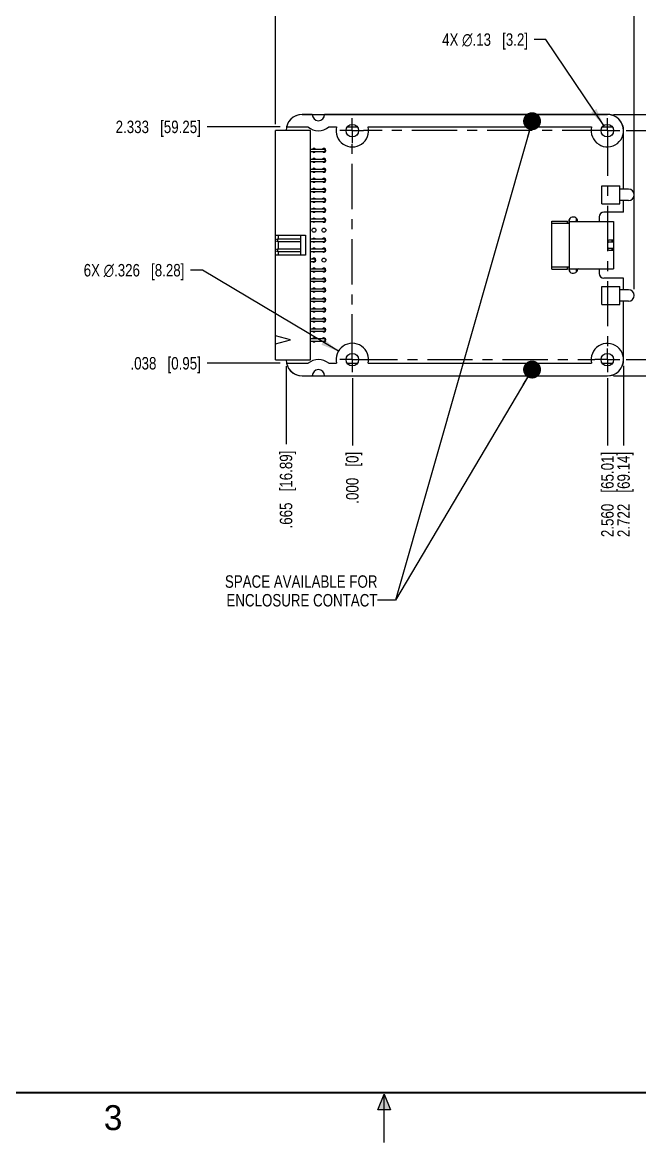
# Model space of a CAD drawing. Header units: inches. Extents: x 0 to 22, y 0 to 17.
# Drawn here: x 7.37 to 13.56, y 0 to 11.23 of the extents above; entities that cross this region are included whole.
import ezdxf

# ---------------------------------------------------------------- set-up
doc = ezdxf.new("R2010")
doc.units = ezdxf.units.IN
doc.header["$LTSCALE"] = 1.21
doc.header["$MEASUREMENT"] = 0
doc.linetypes.add('CENTER', pattern=[0.6, 0.375, -0.075, 0.075, -0.075])
doc.layers.get('0').update_dxf_attribs({"linetype": 'CONTINUOUS'})
for name, color, linetype in [('02___PRT_ALL_AXES', 7, 'CONTINUOUS'), ('03___PRT_ALL_CURVES', 7, 'CONTINUOUS'), ('DETAIL', 7, 'CONTINUOUS'), ('DIMENSIONS', 7, 'CONTINUOUS')]:
    doc.layers.add(name, color=color, linetype=linetype)
doc.styles.get("Standard").update_dxf_attribs({"font": 'txt', "width": 0.8})
doc.styles.add('TEXTSTYLE_2', font='txt')
doc.dimstyles.new('DIMSTYLE_1', dxfattribs={"dimtxt": 0.125, "dimasz": 0.18, "dimexe": 0.18, "dimexo": 0.0625, "dimgap": 0.09, "dimtad": 0, "dimtih": 1, "dimtoh": 1, "dimdec": 3, "dimzin": 4, "dimdsep": 46, "dimtxsty": 'STANDARD', "dimblk": '_FILLED', "dimblk1": '_FILLED', "dimblk2": '_FILLED', "dimcen": 0.09, "dimadec": 0, "dimazin": 0, "dimtp": 0.01, "dimtm": 0.01, "dimtfac": 1, "dimtdec": 3, "dimtofl": 0, "dimtmove": 0, "dimatfit": 3, "dimldrblk": '_FILLED', "dimfxl": 1, "dimtolj": 1, "dimtzin": 4, "dimarcsym": 0})
doc.dimstyles.new('DIMSTYLE_2', dxfattribs={"dimtxt": 0.125, "dimasz": 0.18, "dimexe": 0.18, "dimexo": 0.0625, "dimgap": 0.09, "dimtad": 0, "dimtih": 1, "dimtoh": 1, "dimdec": 3, "dimzin": 4, "dimdsep": 46, "dimtxsty": 'STANDARD', "dimblk": '_FILLED', "dimblk1": '_FILLED', "dimblk2": '_FILLED', "dimcen": 0.09, "dimadec": 0, "dimazin": 0, "dimtp": 0.01, "dimtm": 0.01, "dimtfac": 1, "dimtdec": 3, "dimtofl": 0, "dimtmove": 0, "dimatfit": 3, "dimldrblk": '_FILLED', "dimfxl": 1, "dimtolj": 1, "dimtzin": 4, "dimarcsym": 0})
doc.dimstyles.new('DIMSTYLE_3', dxfattribs={"dimtxt": 0.125, "dimasz": 0.18, "dimexe": 0.18, "dimexo": 0.0625, "dimgap": 0.09, "dimtad": 0, "dimtih": 1, "dimtoh": 1, "dimzin": 4, "dimdsep": 46, "dimtxsty": 'STANDARD', "dimblk": '_FILLED', "dimblk1": '_FILLED', "dimblk2": '_FILLED', "dimcen": 0.09, "dimadec": 0, "dimazin": 0, "dimtp": 0.01, "dimtm": 0.01, "dimtfac": 1, "dimtofl": 0, "dimtmove": 0, "dimatfit": 3, "dimldrblk": '_FILLED', "dimfxl": 1, "dimtolj": 1, "dimtzin": 4, "dimarcsym": 0})
doc.dimstyles.new('DIMSTYLE_4', dxfattribs={"dimtxt": 0.125, "dimasz": 0.18, "dimexe": 0.18, "dimexo": 0.0625, "dimgap": 0.09, "dimtad": 0, "dimtih": 1, "dimtoh": 1, "dimdec": 3, "dimzin": 4, "dimdsep": 46, "dimtxsty": 'STANDARD', "dimblk": '_FILLED', "dimblk1": '_FILLED', "dimblk2": '_FILLED', "dimcen": 0.09, "dimadec": 0, "dimazin": 0, "dimtp": 0.01, "dimtm": 0.01, "dimtfac": 1, "dimtdec": 3, "dimtofl": 0, "dimtmove": 0, "dimatfit": 3, "dimldrblk": '_FILLED', "dimfxl": 1, "dimtolj": 1, "dimtzin": 4, "dimarcsym": 0})
doc.dimstyles.get("Standard").update_dxf_attribs({"dimtxt": 0.125, "dimasz": 0.18, "dimexe": 0.18, "dimexo": 0.0625, "dimgap": 0.09, "dimtad": 0, "dimtih": 1, "dimtoh": 1, "dimdec": 3, "dimzin": 4, "dimdsep": 46, "dimtxsty": 'STANDARD', "dimblk": '_FILLED', "dimblk1": '_FILLED', "dimblk2": '_FILLED', "dimcen": 0.09, "dimadec": 0, "dimazin": 0, "dimtol": 1, "dimtp": 0.01, "dimtm": 0.01, "dimtfac": 1, "dimtdec": 3, "dimtofl": 0, "dimtmove": 0, "dimatfit": 3, "dimldrblk": '_FILLED', "dimfxl": 1, "dimtolj": 1, "dimtzin": 4, "dimarcsym": 0})

# ---------------------------------------------------------------- blocks, each defined once
blk = doc.blocks.new('*D2')
at = {"layer": 'DIMENSIONS', "color": 2, "linetype": 'CONTINUOUS'}
blk.add_line((10.681, 7.662), (10.681, 6.988), dxfattribs=at)
at = {"layer": 'DIMENSIONS', "color": 2, "linetype": 'CONTINUOUS', "insert": (10.618, 6.925), "char_height": 0.125, "width": 0.825, "attachment_point": 3, "rotation": 90, "line_spacing_factor": 0.9}
blk.add_mtext('.000{\\Ftxt.shx;\\W1.000000;\\H0.125000; }[0]', dxfattribs=at)
blk = doc.blocks.new('_FILLED')
at = {"color": 0, "linetype": 'BYBLOCK'}
blk.add_solid([(0, 0), (-1, 0.174), (-1, -0.174)], dxfattribs=at)
blk = doc.blocks.new('*D3')
at = {"layer": 'DIMENSIONS', "color": 2, "linetype": 'CONTINUOUS'}
blk.add_line((13.403, 7.787), (13.403, 6.988), dxfattribs=at)
at = {"layer": 'DIMENSIONS', "color": 2, "linetype": 'CONTINUOUS', "insert": (13.34, 6.925), "char_height": 0.125, "width": 1.325, "attachment_point": 3, "rotation": 90, "line_spacing_factor": 0.9}
blk.add_mtext('2.722{\\Ftxt.shx;\\W1.000000;\\H0.125000; }[69.14]', dxfattribs=at)
blk = doc.blocks.new('*D4')
at = {"layer": 'DIMENSIONS', "color": 2, "linetype": 'CONTINUOUS'}
blk.add_line((13.428, 10.145), (14.183, 10.145), dxfattribs=at)
at = {"layer": 'DIMENSIONS', "color": 2, "linetype": 'CONTINUOUS', "insert": (14.245, 10.207), "char_height": 0.125, "width": 1.325, "attachment_point": 1, "line_spacing_factor": 0.9}
blk.add_mtext('2.295{\\Ftxt.shx;\\W1.000000;\\H0.125000; }[58.29]', dxfattribs=at)
blk = doc.blocks.new('*D5')
at = {"layer": 'DIMENSIONS', "color": 2, "linetype": 'CONTINUOUS'}
blk.add_line((13.428, 7.85), (14.183, 7.85), dxfattribs=at)
at = {"layer": 'DIMENSIONS', "color": 2, "linetype": 'CONTINUOUS', "insert": (14.245, 7.912), "char_height": 0.125, "width": 0.825, "attachment_point": 1, "line_spacing_factor": 0.9}
blk.add_mtext('.000{\\Ftxt.shx;\\W1.000000;\\H0.125000; }[0]', dxfattribs=at)
blk = doc.blocks.new('*D6')
at = {"layer": 'DIMENSIONS', "color": 2, "linetype": 'CONTINUOUS'}
blk.add_line((13.303, 10.307), (14.183, 10.307), dxfattribs=at)
at = {"layer": 'DIMENSIONS', "color": 2, "linetype": 'CONTINUOUS', "insert": (14.245, 10.37), "char_height": 0.125, "width": 1.325, "attachment_point": 1, "line_spacing_factor": 0.9}
blk.add_mtext('2.458{\\Ftxt.shx;\\W1.000000;\\H0.125000; }[62.42]', dxfattribs=at)
blk = doc.blocks.new('*D7')
at = {"layer": 'DIMENSIONS', "color": 2, "linetype": 'CONTINUOUS'}
blk.add_line((13.24, 7.662), (13.24, 6.988), dxfattribs=at)
at = {"layer": 'DIMENSIONS', "color": 2, "linetype": 'CONTINUOUS', "insert": (13.178, 6.925), "char_height": 0.125, "width": 1.325, "attachment_point": 3, "rotation": 90, "line_spacing_factor": 0.9}
blk.add_mtext('2.560{\\Ftxt.shx;\\W1.000000;\\H0.125000; }[65.01]', dxfattribs=at)
blk = doc.blocks.new('*D8')
at = {"layer": 'DIMENSIONS', "color": 2, "linetype": 'CONTINUOUS'}
blk.add_line((10.016, 7.785), (10.016, 7), dxfattribs=at)
at = {"layer": 'DIMENSIONS', "color": 2, "linetype": 'CONTINUOUS', "insert": (9.953, 6.937), "char_height": 0.125, "width": 1.225, "attachment_point": 3, "rotation": 90, "line_spacing_factor": 0.9}
blk.add_mtext('.665{\\Ftxt.shx;\\W1.000000;\\H0.125000; }[16.89]', dxfattribs=at)
blk = doc.blocks.new('*D9')
at = {"layer": 'DIMENSIONS', "color": 2, "linetype": 'CONTINUOUS'}
for p, q in [((15.631, 10.307), (15.894, 10.307)), ((15.769, 10.307), (15.769, 9.122)), ((15.769, 7.687), (15.769, 8.685)), ((13.303, 7.687), (15.894, 7.687))]:
    blk.add_line(p, q, dxfattribs=at)
at = {"layer": 'DIMENSIONS', "color": 2, "linetype": 'CONTINUOUS', "xscale": 0.18, "yscale": 0.18, "zscale": 0.18}
for p, rotation in [((15.769, 10.307), 90), ((15.769, 7.687), 270)]:
    blk.add_blockref('_FILLED', p, dxfattribs=dict(at, rotation=rotation))
at = {"layer": 'DIMENSIONS', "color": 2, "linetype": 'CONTINUOUS', "insert": (15.669, 9.06), "char_height": 0.125, "width": 0.7, "attachment_point": 2, "line_spacing_factor": 0.9}
blk.add_mtext('2.620\\P[66.55]', dxfattribs=at)
blk = doc.blocks.new('*D10')
at = {"layer": 'DIMENSIONS', "color": 2, "linetype": 'CONTINUOUS'}
for p, q in [((9.911, 10.21), (9.911, 11.932)), ((13.509, 8.555), (13.509, 11.932)), ((9.911, 11.807), (10.985, 11.807)), ((13.509, 11.807), (12.435, 11.807))]:
    blk.add_line(p, q, dxfattribs=at)
at = {"layer": 'DIMENSIONS', "color": 2, "linetype": 'CONTINUOUS', "xscale": 0.18, "yscale": 0.18, "zscale": 0.18, "rotation": 180}
blk.add_blockref('_FILLED', (9.911, 11.807), dxfattribs=at)
at = {"layer": 'DIMENSIONS', "color": 2, "linetype": 'CONTINUOUS', "xscale": 0.18, "yscale": 0.18, "zscale": 0.18}
blk.add_blockref('_FILLED', (13.509, 11.807), dxfattribs=at)
at = {"layer": 'DIMENSIONS', "color": 2, "linetype": 'CONTINUOUS', "insert": (11.71, 11.87), "char_height": 0.125, "width": 1.325, "attachment_point": 2, "line_spacing_factor": 0.9}
blk.add_mtext('3.598{\\Ftxt.shx;\\W1.000000;\\H0.125000; }[91.39]', dxfattribs=at)
blk = doc.blocks.new('*D11')
at = {"layer": 'DIMENSIONS', "color": 2, "linetype": 'CONTINUOUS'}
for p, q in [((12.624, 11.057), (12.507, 11.057)), ((13.205, 10.196), (12.624, 11.057))]:
    blk.add_line(p, q, dxfattribs=at)
at = {"layer": 'DIMENSIONS', "color": 2, "linetype": 'CONTINUOUS', "xscale": 0.18, "yscale": 0.18, "zscale": 0.18, "rotation": 304.0096691454}
blk.add_blockref('_FILLED', (13.205, 10.196), dxfattribs=at)
at = {"layer": 'DIMENSIONS', "color": 2, "linetype": 'CONTINUOUS', "insert": (12.444, 11.12), "char_height": 0.125, "width": 1.39167, "attachment_point": 3, "line_spacing_factor": 0.9}
blk.add_mtext('4X \\Fgdt;{\\Fgdt;n}\\Ftxt;.13{\\Ftxt.shx;\\W1.000000;\\H0.125000; }[3.2]', dxfattribs=at)
blk = doc.blocks.new('*D17')
at = {"layer": 'DIMENSIONS', "color": 2, "linetype": 'CONTINUOUS'}
blk.add_line((9.958, 7.812), (9.223, 7.812), dxfattribs=at)
at = {"layer": 'DIMENSIONS', "color": 2, "linetype": 'CONTINUOUS', "insert": (9.161, 7.875), "char_height": 0.125, "width": 1.125, "attachment_point": 3, "line_spacing_factor": 0.9}
blk.add_mtext('.038{\\Ftxt.shx;\\W1.000000;\\H0.125000; }[0.95]', dxfattribs=at)
blk = doc.blocks.new('*D18')
at = {"layer": 'DIMENSIONS', "color": 2, "linetype": 'CONTINUOUS'}
blk.add_line((9.958, 10.182), (9.223, 10.182), dxfattribs=at)
at = {"layer": 'DIMENSIONS', "color": 2, "linetype": 'CONTINUOUS', "insert": (9.161, 10.245), "char_height": 0.125, "width": 1.325, "attachment_point": 3, "line_spacing_factor": 0.9}
blk.add_mtext('2.333{\\Ftxt.shx;\\W1.000000;\\H0.125000; }[59.25]', dxfattribs=at)
blk = doc.blocks.new('*D19')
at = {"layer": 'DIMENSIONS', "color": 2, "linetype": 'CONTINUOUS'}
for p, q in [((9.176, 8.745), (9.058, 8.745)), ((10.541, 7.933), (9.176, 8.745))]:
    blk.add_line(p, q, dxfattribs=at)
at = {"layer": 'DIMENSIONS', "color": 2, "linetype": 'CONTINUOUS', "xscale": 0.18, "yscale": 0.18, "zscale": 0.18, "rotation": 329.2465269279}
blk.add_blockref('_FILLED', (10.541, 7.933), dxfattribs=at)
at = {"layer": 'DIMENSIONS', "color": 2, "linetype": 'CONTINUOUS', "insert": (8.996, 8.808), "char_height": 0.125, "width": 1.59167, "attachment_point": 3, "line_spacing_factor": 0.9}
blk.add_mtext('6X \\Fgdt;{\\Fgdt;n}\\Ftxt;.326{\\Ftxt.shx;\\W1.000000;\\H0.125000; }[8.28]', dxfattribs=at)

msp = doc.modelspace()

# ---------------------------------------------------------------- hatches: boundary and pattern name
at = {"linetype": 'CONTINUOUS'}
msp.add_hatch(color=2, dxfattribs=at).paths.add_polyline_path([(10.9375, 0.3287), (11, 0.485), (11.0625, 0.3287)])

# ---------------------------------------------------------------- linework, layer by layer
at = {"color": 7, "linetype": 'CONTINUOUS'}
for p, q in [((10.2782, 10.307), (10.1782, 10.307)), ((13.2402, 10.307), (10.4032, 10.307)), ((9.9107, 7.847), (9.9107, 10.147)), ((10.2607, 10.147), (9.9107, 10.147)), ((10.2607, 7.847), (10.2607, 10.147)), ((13.4027, 9.5585), (13.4027, 10.1445)), ((10.2607, 9.9595), (10.4082, 9.9595)), ((10.2607, 9.9345), (10.4082, 9.9345)), ((10.4082, 9.9345), (10.4082, 9.9595)), ((10.2607, 9.8595), (10.4082, 9.8595)), ((10.2607, 9.8345), (10.4082, 9.8345)), ((10.4082, 9.8345), (10.4082, 9.8595)), ((10.2607, 9.7595), (10.4082, 9.7595)), ((10.2607, 9.7345), (10.4082, 9.7345)), ((10.2607, 9.6595), (10.4082, 9.6595)), ((10.4082, 9.7345), (10.4082, 9.7595)), ((10.4082, 9.6345), (10.4082, 9.6595)), ((10.2607, 9.6345), (10.4082, 9.6345)), ((10.2607, 9.5595), (10.4082, 9.5595)), ((10.4082, 9.5345), (10.4082, 9.5595)), ((13.1857, 9.592), (13.3667, 9.592)), ((13.1857, 9.411), (13.1857, 9.592)), ((13.3667, 9.411), (13.3667, 9.592)), ((13.4517, 9.5585), (13.3667, 9.5585)), ((10.2607, 9.5345), (10.4082, 9.5345)), ((10.2607, 9.4595), (10.4082, 9.4595)), ((10.2607, 9.4345), (10.4082, 9.4345)), ((10.4082, 9.4345), (10.4082, 9.4595)), ((13.4517, 9.4445), (13.3667, 9.4445)), ((13.4027, 9.327), (13.4027, 9.4445)), ((10.2607, 9.3595), (10.4082, 9.3595)), ((10.2607, 9.3345), (10.4082, 9.3345)), ((10.4082, 9.3345), (10.4082, 9.3595)), ((13.1857, 9.411), (13.3667, 9.411)), ((13.4027, 9.327), (13.2047, 9.327)), ((10.2607, 9.2595), (10.4082, 9.2595)), ((10.2607, 9.2345), (10.4082, 9.2345)), ((10.4082, 9.2345), (10.4082, 9.2595)), ((12.6826, 9.2384), (12.8401, 9.2384)), ((12.6826, 8.7557), (12.6826, 9.2384)), ((12.6826, 9.2175), (12.8558, 9.2175)), ((12.8401, 9.2175), (12.8401, 9.2384)), ((12.8558, 9.234), (13.3007, 9.234)), ((12.8558, 9.234), (12.8558, 8.7601)), ((12.8598, 9.234), (12.8628, 9.2635)), ((12.92, 9.2384), (12.9397, 9.2384)), ((12.92, 9.234), (12.92, 9.2384)), ((12.9317, 9.2384), (12.929, 9.2653)), ((12.9397, 9.2384), (12.9494, 9.234)), ((13.1577, 9.28), (13.1577, 9.234)), ((13.3007, 9.234), (13.3007, 8.7601)), ((9.9107, 9.097), (10.2107, 9.097)), ((9.9357, 9.097), (9.9357, 9.0595)), ((10.1607, 9.097), (10.1607, 8.897)), ((10.2107, 9.097), (10.2107, 8.897)), ((9.9107, 9.053), (9.9332, 9.0595)), ((9.9107, 9.041), (9.9332, 9.0345)), ((9.9332, 9.0345), (9.9332, 9.0595)), ((9.9332, 9.0595), (10.1607, 9.0595)), ((9.9332, 9.0345), (10.1607, 9.0345)), ((9.9357, 9.0345), (9.9357, 8.9595)), ((10.2607, 9.0595), (10.4082, 9.0595)), ((10.2607, 9.0345), (10.4082, 9.0345)), ((10.4082, 9.0345), (10.4082, 9.0595)), ((13.3007, 9.0462), (13.2554, 9.0462)), ((13.3007, 9.0266), (13.2554, 9.0266)), ((13.2849, 9.0462), (13.2849, 9.0266)), ((13.2882, 9.0462), (13.2882, 9.0266)), ((9.9107, 8.953), (9.9332, 8.9595)), ((9.9107, 8.941), (9.9332, 8.9345)), ((10.2107, 8.897), (9.9107, 8.897)), ((9.9332, 8.9345), (9.9332, 8.9595)), ((9.9332, 8.9595), (10.1607, 8.9595)), ((9.9332, 8.9345), (10.1607, 8.9345)), ((9.9357, 8.9345), (9.9357, 8.897)), ((10.2607, 8.9595), (10.4082, 8.9595)), ((10.2607, 8.9345), (10.4082, 8.9345)), ((10.4082, 8.9345), (10.4082, 8.9595)), ((13.2554, 8.9675), (13.3007, 8.9675)), ((13.2554, 8.9478), (13.3007, 8.9478)), ((13.2849, 8.9675), (13.2849, 8.9478)), ((13.2882, 8.9675), (13.2882, 8.9478)), ((10.2607, 8.8595), (10.3082, 8.8595)), ((10.2607, 8.8345), (10.3082, 8.8345)), ((10.2607, 8.7595), (10.4082, 8.7595)), ((10.3082, 8.8345), (10.3082, 8.8595)), ((10.4082, 8.7345), (10.4082, 8.7595)), ((12.8558, 8.7766), (12.6826, 8.7766)), ((12.8401, 8.7557), (12.8401, 8.7766)), ((12.8558, 8.7601), (13.3007, 8.7601)), ((12.8628, 8.7306), (12.8598, 8.7601)), ((12.92, 8.7557), (12.92, 8.7601)), ((12.9494, 8.7601), (12.9397, 8.7557)), ((13.1577, 8.7601), (13.1577, 8.714)), ((10.2607, 8.7345), (10.4082, 8.7345)), ((10.2607, 8.6595), (10.4082, 8.6595)), ((10.4082, 8.6345), (10.4082, 8.6595)), ((12.6826, 8.7557), (12.8401, 8.7557)), ((12.9397, 8.7557), (12.92, 8.7557)), ((12.929, 8.7288), (12.9317, 8.7557)), ((13.4027, 8.667), (13.2047, 8.667)), ((13.4027, 8.5495), (13.4027, 8.667)), ((10.2607, 8.6345), (10.4082, 8.6345)), ((10.2607, 8.5595), (10.4082, 8.5595)), ((10.4082, 8.5345), (10.4082, 8.5595)), ((13.1857, 8.583), (13.3667, 8.583)), ((13.1857, 8.402), (13.1857, 8.583)), ((13.3667, 8.402), (13.3667, 8.583)), ((13.4517, 8.5495), (13.3667, 8.5495)), ((10.2607, 8.5345), (10.4082, 8.5345)), ((10.2607, 8.4595), (10.4082, 8.4595)), ((10.2607, 8.4345), (10.4082, 8.4345)), ((10.4082, 8.4345), (10.4082, 8.4595)), ((13.4517, 8.4355), (13.3667, 8.4355)), ((13.4027, 7.8495), (13.4027, 8.4355)), ((10.2607, 8.3595), (10.4082, 8.3595)), ((10.2607, 8.3345), (10.4082, 8.3345)), ((10.4082, 8.3345), (10.4082, 8.3595)), ((13.1857, 8.402), (13.3667, 8.402)), ((10.2607, 8.2595), (10.4082, 8.2595)), ((10.2607, 8.2345), (10.4082, 8.2345)), ((10.4082, 8.2345), (10.4082, 8.2595)), ((10.0607, 8.047), (9.9107, 8.087)), ((10.2607, 8.1595), (10.4082, 8.1595)), ((10.2607, 8.1345), (10.4082, 8.1345)), ((10.4082, 8.1345), (10.4082, 8.1595)), ((9.9107, 8.007), (10.0607, 8.047)), ((10.2607, 8.0595), (10.4082, 8.0595)), ((10.2607, 8.0345), (10.4082, 8.0345)), ((10.4082, 8.0345), (10.4082, 8.0595)), ((9.9107, 7.847), (10.2607, 7.847)), ((10.1782, 7.687), (10.2782, 7.687)), ((10.4032, 7.687), (13.2402, 7.687))]:
    msp.add_line(p, q, dxfattribs=at)
at = {"color": 2, "linetype": 'CONTINUOUS'}
for p, q in [((10.9375, 0.3287), (11, 0.485)), ((11, 0.485), (11.0625, 0.3287)), ((11, 0), (11, 0.485)), ((11.0625, 0.3287), (10.9375, 0.3287))]:
    msp.add_line(p, q, dxfattribs=at)
at = {"color": 7, "linetype": 'CONTINUOUS', "const_width": 0.02}
msp.add_lwpolyline([(0.5, 0.5), (21.5, 0.5)], dxfattribs=at)
at = {"color": 7, "linetype": 'CONTINUOUS'}
for centre, radius in [((10.6807, 10.1445), 0.0625), ((13.2402, 10.1445), 0.0625), ((10.2957, 9.147), 0.02), ((10.3957, 9.147), 0.02), ((10.3957, 8.847), 0.02), ((10.6807, 7.8495), 0.0625), ((13.2402, 7.8495), 0.0625)]:
    msp.add_circle(centre, radius, dxfattribs=at)
for centre, radius, start, end in [((10.1782, 10.1445), 0.1625, 90, 179.11849), ((10.3407, 10.307), 0.0625, 180, 360), ((13.2402, 10.1445), 0.1625, 0, 90), ((10.2957, 9.947), 0.02, 38.70601, 141.29399), ((10.2957, 9.947), 0.02, 218.70601, 321.29399), ((10.3957, 9.947), 0.02, 218.70601, 141.29399), ((10.2957, 9.847), 0.02, 38.70601, 141.29399), ((10.2957, 9.847), 0.02, 218.70601, 321.29399), ((10.3957, 9.847), 0.02, 218.70601, 141.29399), ((10.2957, 9.747), 0.02, 38.70601, 141.29399), ((10.2957, 9.747), 0.02, 218.70601, 321.29399), ((10.2957, 9.647), 0.02, 38.70601, 141.29399), ((10.3957, 9.747), 0.02, 218.70601, 141.29399), ((10.3957, 9.647), 0.02, 218.70601, 141.29399), ((10.2957, 9.647), 0.02, 218.70601, 321.29399), ((10.2957, 9.547), 0.02, 38.70601, 141.29399), ((10.3957, 9.547), 0.02, 218.70601, 141.29399), ((13.4517, 9.5015), 0.057, 270, 90), ((10.2957, 9.547), 0.02, 218.70601, 321.29399), ((10.2957, 9.447), 0.02, 38.70601, 141.29399), ((10.2957, 9.447), 0.02, 218.70601, 321.29399), ((10.3957, 9.447), 0.02, 218.70601, 141.29399), ((10.2957, 9.347), 0.02, 38.70601, 141.29399), ((10.2957, 9.347), 0.02, 218.70601, 321.29399), ((10.3957, 9.347), 0.02, 218.70601, 141.29399), ((13.2047, 9.28), 0.047, 90, 180), ((10.2957, 9.247), 0.02, 38.70601, 141.29399), ((10.2957, 9.247), 0.02, 218.70601, 321.29399), ((10.3957, 9.247), 0.02, 218.70601, 141.29399), ((12.8967, 9.234), 0.045, 4.4959, 201.55228), ((10.2957, 9.047), 0.02, 38.70601, 141.29399), ((10.2957, 9.047), 0.02, 218.70601, 321.29399), ((10.3957, 9.047), 0.02, 218.70601, 141.29399), ((13.2554, 9.0364), 0.00984, 90, 270), ((10.2957, 8.947), 0.02, 38.70601, 141.29399), ((10.2957, 8.947), 0.02, 218.70601, 321.29399), ((10.3957, 8.947), 0.02, 218.70601, 141.29399), ((13.2554, 8.9577), 0.00984, 90, 270), ((10.2957, 8.847), 0.02, 218.70601, 141.29399), ((10.2957, 8.747), 0.02, 38.70601, 141.29399), ((10.3957, 8.747), 0.02, 218.70601, 141.29399), ((12.8967, 8.76), 0.045, 158.44772, 355.5041), ((10.2957, 8.747), 0.02, 218.70601, 321.29399), ((10.2957, 8.647), 0.02, 38.70601, 141.29399), ((10.3957, 8.647), 0.02, 218.70601, 141.29399), ((13.2047, 8.714), 0.047, 180, 270), ((10.2957, 8.647), 0.02, 218.70601, 321.29399), ((10.2957, 8.547), 0.02, 38.70601, 141.29399), ((10.3957, 8.547), 0.02, 218.70601, 141.29399), ((13.4517, 8.4925), 0.057, 270, 90), ((10.2957, 8.547), 0.02, 218.70601, 321.29399), ((10.2957, 8.447), 0.02, 38.70601, 141.29399), ((10.2957, 8.447), 0.02, 218.70601, 321.29399), ((10.3957, 8.447), 0.02, 218.70601, 141.29399), ((10.2957, 8.347), 0.02, 38.70601, 141.29399), ((10.2957, 8.347), 0.02, 218.70601, 321.29399), ((10.3957, 8.347), 0.02, 218.70601, 141.29399), ((10.2957, 8.247), 0.02, 38.70601, 141.29399), ((10.2957, 8.247), 0.02, 218.70601, 321.29399), ((10.3957, 8.247), 0.02, 218.70601, 141.29399), ((10.2957, 8.147), 0.02, 38.70601, 141.29399), ((10.2957, 8.147), 0.02, 218.70601, 321.29399), ((10.3957, 8.147), 0.02, 218.70601, 141.29399), ((10.2957, 8.047), 0.02, 38.70601, 141.29399), ((10.2957, 8.047), 0.02, 218.70601, 321.29399), ((10.3957, 8.047), 0.02, 218.70601, 141.29399), ((10.1782, 7.8495), 0.1625, 180.88151, 270), ((10.3407, 7.687), 0.0625, 0, 180), ((13.2402, 7.8495), 0.1625, 270, 360)]:
    msp.add_arc(centre, radius, start, end, dxfattribs=at)
at = {"layer": '02___PRT_ALL_AXES', "color": 7, "linetype": 'CENTER'}
for p, q in [((10.6807, 10.1445), (10.6807, 10.2696)), ((13.2402, 10.1445), (13.2402, 10.2696)), ((10.6807, 10.1445), (10.5556, 10.1445)), ((10.6807, 10.1445), (10.6807, 10.0195)), ((10.6807, 10.1445), (10.7942, 10.1445)), ((13.2402, 10.1445), (10.7942, 10.1445)), ((13.2402, 10.1445), (13.3652, 10.1445)), ((13.2402, 10.1445), (13.2402, 7.9612)), ((10.6807, 7.8495), (10.6807, 10.0195)), ((13.2402, 7.8495), (13.2402, 7.9612)), ((10.6807, 7.8495), (10.5556, 7.8495)), ((10.6807, 7.8495), (10.6807, 7.7245)), ((10.6807, 7.8495), (13.1151, 7.8495)), ((13.2402, 7.8495), (13.1151, 7.8495)), ((13.2402, 7.8495), (13.3652, 7.8495)), ((13.2402, 7.8495), (13.2402, 7.7245))]:
    msp.add_line(p, q, dxfattribs=at)
at = {"layer": '03___PRT_ALL_CURVES', "color": 4, "linetype": 'CONTINUOUS'}
for p, q in [((10.1782, 10.307), (13.2402, 10.307)), ((10.0201, 10.182), (10.2361, 10.182)), ((10.4453, 10.182), (10.522, 10.182)), ((10.6307, 10.182), (10.7306, 10.182)), ((10.8393, 10.182), (13.0821, 10.182)), ((13.1902, 10.182), (13.2901, 10.182)), ((10.0201, 7.812), (10.2368, 7.812)), ((10.4445, 7.812), (10.522, 7.812)), ((10.6307, 7.812), (10.7306, 7.812)), ((10.8393, 7.812), (13.0821, 7.812)), ((13.1902, 7.812), (13.2901, 7.812)), ((10.1782, 7.687), (13.2402, 7.687))]:
    msp.add_line(p, q, dxfattribs=at)
for centre, radius, start, end in [((10.1782, 10.1445), 0.1625, 90, 166.65764), ((10.3407, 10.307), 0.0625, 180, 360), ((13.2402, 10.1445), 0.1625, 166.65764, 90), ((10.3407, 10.307), 0.163, 230.07375, 309.92625), ((10.6807, 10.1445), 0.163, 166.69932, 13.30068), ((10.6807, 7.8495), 0.163, 346.69932, 193.30068), ((13.2402, 7.8495), 0.1625, 270, 193.34236), ((10.1782, 7.8495), 0.1625, 193.34236, 270), ((10.3407, 7.687), 0.1625, 50.28486, 129.71514), ((10.3407, 7.687), 0.0625, 0, 180)]:
    msp.add_arc(centre, radius, start, end, dxfattribs=at)

# ---------------------------------------------------------------- texts
at = {"color": 2, "linetype": 'CONTINUOUS', "insert": (8.1875, 0.375), "char_height": 0.25, "width": 0.25, "attachment_point": 1, "line_spacing_factor": 0.9, "style": 'TEXTSTYLE_2'}
msp.add_mtext('3', dxfattribs=at)
at = {"layer": 'DETAIL', "color": 2, "linetype": 'CONTINUOUS', "insert": (10.9334, 5.687), "char_height": 0.125, "width": 1.9, "attachment_point": 3, "line_spacing_factor": 0.9}
msp.add_mtext('SPACE AVAILABLE FOR\\PENCLOSURE CONTACT', dxfattribs=at)

# ---------------------------------------------------------------- dimensions: what is measured, and where the dimension line sits
at = {"layer": 'DIMENSIONS', "color": 2, "linetype": 'CONTINUOUS'}
dim = msp.add_linear_dim(base=(13.5087, 11.807), p1=(9.9107, 10.2095), p2=(13.5087, 8.555), dimstyle='DIMSTYLE_1', dxfattribs=at)
dim.commit()
dim.dimension.update_dxf_attribs({"geometry": '*D10', "text_midpoint": (11.5597, 11.807), "dimtype": 160})
for p1, p2, text, dimstyle, picture, middle in [((13.2052, 10.1963), (13.2751, 10.0927), '4X <>', 'DIMSTYLE_3', '*D11', (11.5486, 11.057)), ((10.5406, 7.9329), (10.8207, 7.7662), '6X <>', 'DIMSTYLE_4', '*D19', (7.9998, 8.7451))]:
    dim = msp.add_diameter_dim_2p(p1=p1, p2=p2, text=text, dimstyle=dimstyle, dxfattribs=at)
    dim.commit()
    dim.dimension.update_dxf_attribs({"geometry": picture, "text_midpoint": middle, "dimtype": 163})
for feature_location, offset, dtype, origin, picture, middle in [((13.3026679961, 10.3070322705), (0.8799285929, 0), 0, (13.2401679961, 7.8495322705), '*D6', (14.907596589, 10.3070322705)), ((9.9575541131, 10.1820322705), (-0.734386117, 0), 0, (10.0200541131, 7.8495322705), '*D18', (8.1981679961, 10.1820322705)), ((13.4277, 10.1445), (0.7549, 0), 0, (13.3652, 7.8495), '*D4', (14.9076, 10.1445)), ((9.957554113, 7.81203227), (-0.734386117, 0), 0, (10.020054113, 7.849532271), '*D17', (8.348167996, 7.81203227)), ((13.4276929961, 7.8495322705), (0.7549035929, 0), 0, (13.3651929961, 7.8495322705), '*D5', (14.657596589, 7.8495322705)), ((10.0157, 7.7845), (0, -0.785), 1, (10.6807, 7.847), '*D8', (10.1501, 6.101)), ((13.4027, 7.787), (0, -0.7991), 1, (10.6807, 7.8495), '*D3', (13.5371, 5.9948)), ((10.6806679961, 7.6620072705), (0, -0.6740563286), 1, (10.6806679961, 7.7245072705), '*D2', (10.7926864001, 6.289451776)), ((13.2401679961, 7.6620072705), (0, -0.6740563286), 1, (10.6806679961, 7.7245072705), '*D7', (13.3745900809, 5.9947519428))]:
    dim = msp.add_ordinate_dim(feature_location=feature_location, offset=offset, dtype=dtype, origin=origin, dimstyle='DIMSTYLE_2', dxfattribs=at)
    dim.commit()
    dim.dimension.update_dxf_attribs({"geometry": picture, "text_midpoint": middle})
dim = msp.add_linear_dim(base=(15.7687, 7.687), p1=(15.6314, 10.307), p2=(13.3027, 7.687), angle=270, dimstyle='DIMSTYLE_1', dxfattribs=at)
dim.commit()
dim.dimension.update_dxf_attribs({"geometry": '*D9', "text_midpoint": (15.6187, 8.9033), "dimtype": 160})

# ---------------------------------------------------------------- leaders
at = {"layer": 'DETAIL', "color": 2, "linetype": 'CONTINUOUS'}
for points in [[(12.4843, 10.2392), (11.1134, 5.437), (10.9334, 5.437)], [(12.4843, 7.7497), (11.1134, 5.437), (10.9334, 5.437)]]:
    msp.add_leader(points, dimstyle='STANDARD', override={"dimtad": 0, "dimldrblk": 'DOT'}, dxfattribs=at)

doc.saveas('drawing.dxf')
